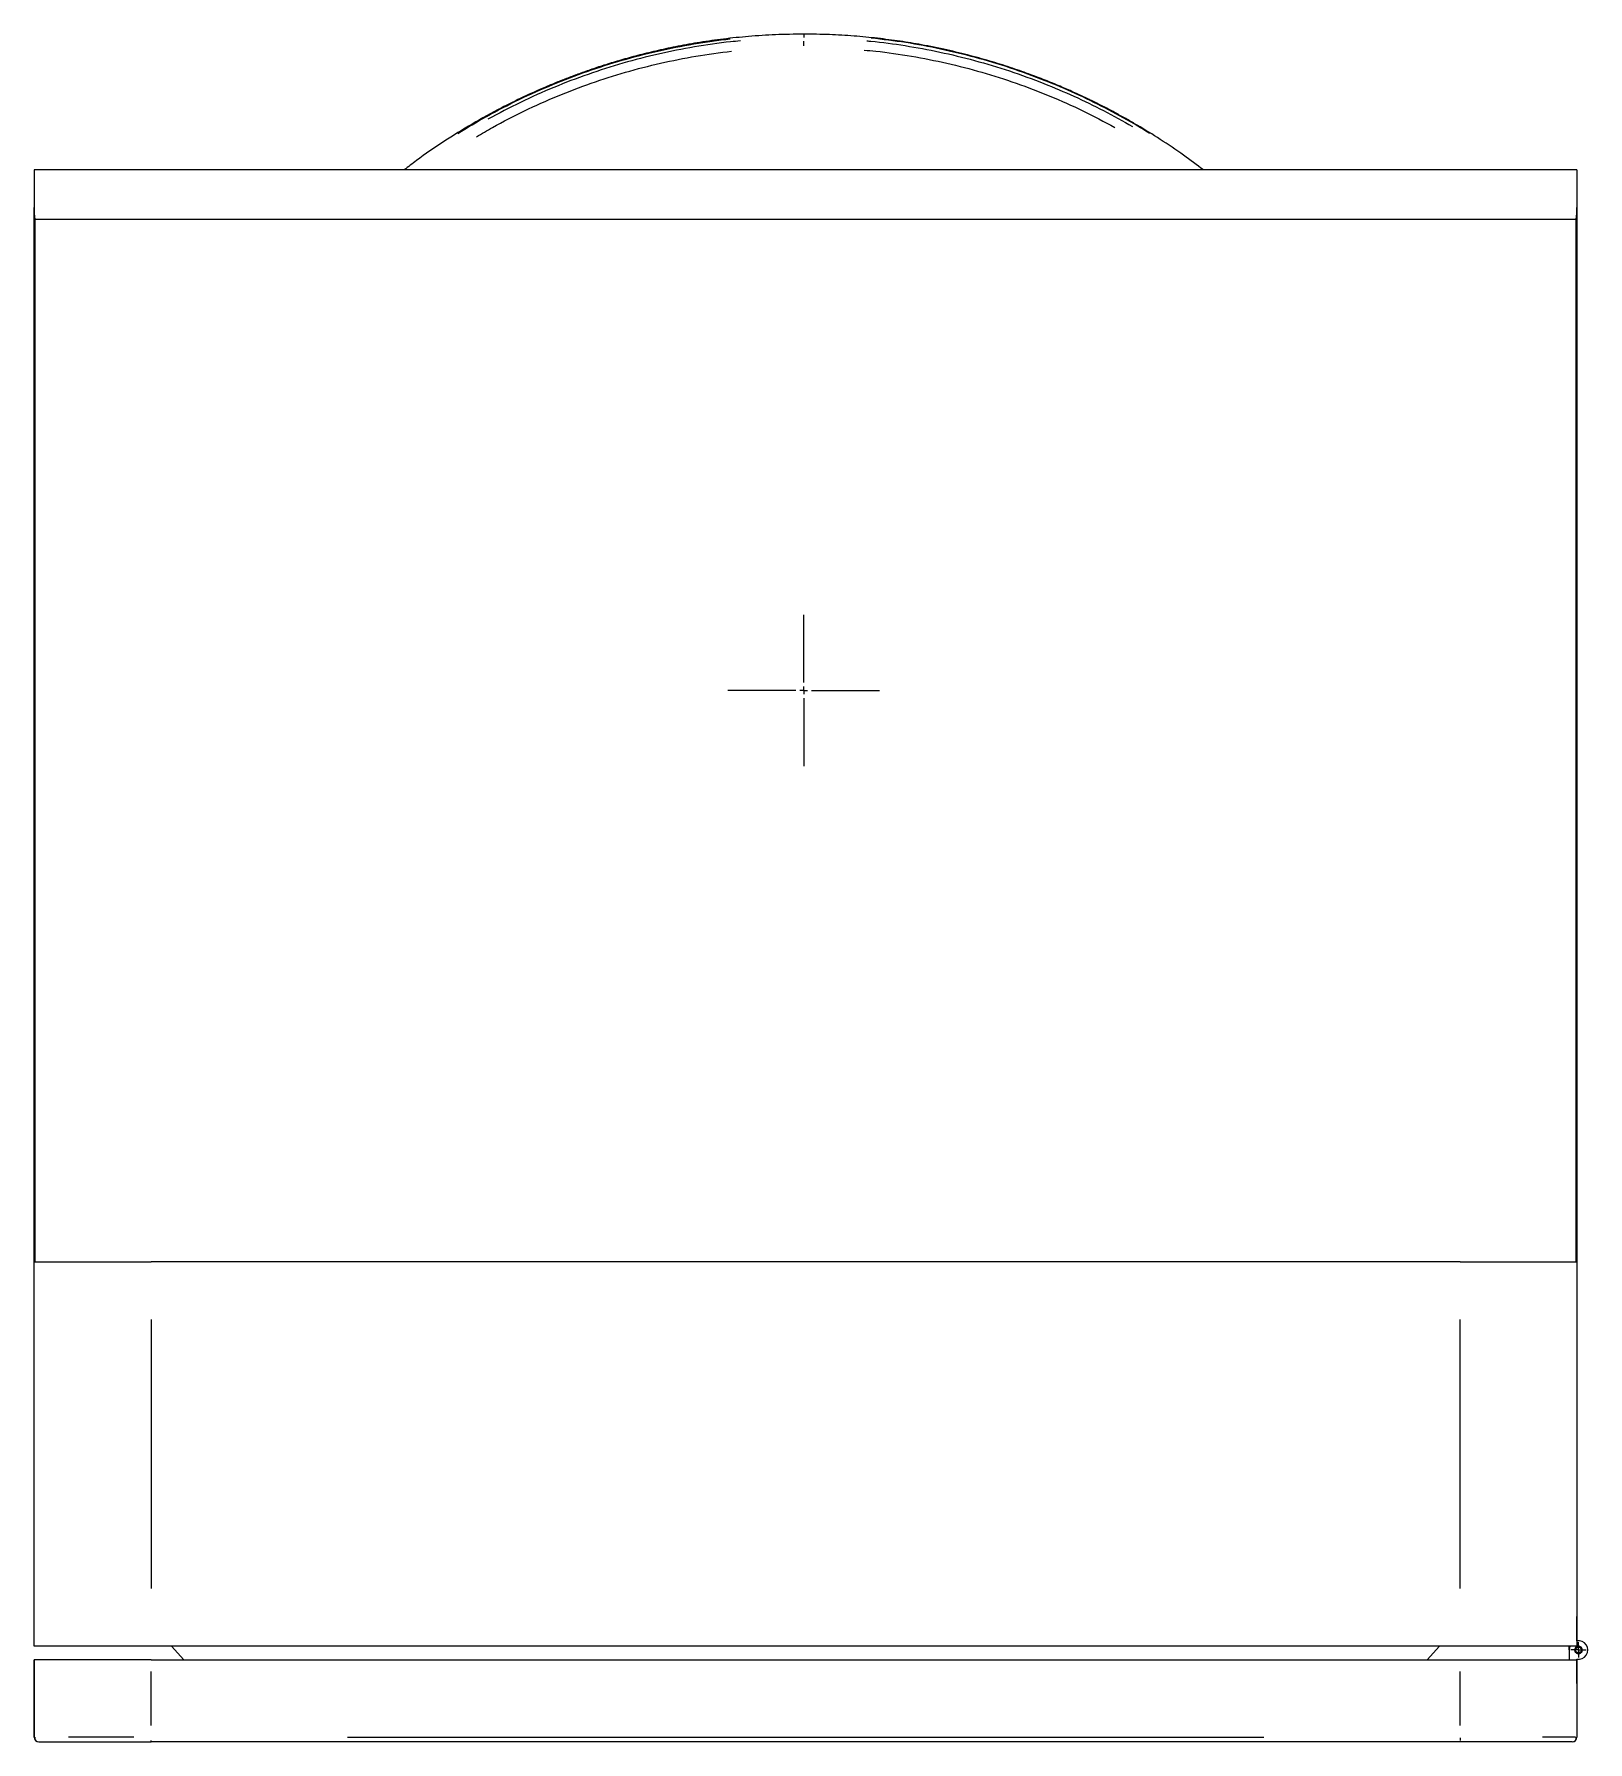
# Model space of a CAD drawing. Header units: millimetres. Extents: x 1896 to 8684, y 846 to 6829.
# Drawn here: x 3876 to 4873, y 5410 to 6506 of the extents above; entities that cross this region are included whole.
import ezdxf

# ---------------------------------------------------------------- set-up
doc = ezdxf.new("R2010")
doc.units = ezdxf.units.MM

# ---------------------------------------------------------------- blocks, each defined once
blk = doc.blocks.new('SW_CENTERMARKSYMBOL_43')
at = {"color": 0, "linetype": 'Continuous', "lineweight": 0}
for p, q in [((-2.5, 0), (-4.9, 0)), ((0, 0), (-2.5, 0)), ((0, 2.5), (0, 4.9)), ((0, 0), (0, 2.5)), ((0, 0), (0, -2.5)), ((0, 0), (2.5, 0)), ((2.5, 0), (4.9, 0)), ((0, -2.5), (0, -4.9))]:
    blk.add_line(p, q, dxfattribs=at)
blk = doc.blocks.new('SW_CENTERMARKSYMBOL_44')
at = {"color": 0, "linetype": 'Continuous', "lineweight": 0}
for p, q in [((0, 5), (0, 48.6)), ((-5, 0), (-48.6, 0)), ((0, 0), (-2.5, 0)), ((0, 0), (0, 2.5)), ((0, 0), (0, -2.5)), ((0, 0), (2.5, 0)), ((5, 0), (48.6, 0)), ((0, -5), (0, -48.6))]:
    blk.add_line(p, q, dxfattribs=at)

msp = doc.modelspace()

# ---------------------------------------------------------------- linework, layer by layer
at = {"color": 8, "linetype": 'Continuous', "lineweight": 15}
for p, q in [((4369.3706, 6505.3697), (4369.3706, 6503.5803)), ((3950.5483, 5680.9113), (3950.5483, 5508.2421)), ((4790.5483, 5508.2421), (4790.5483, 5680.9113)), ((4865.5704, 5490.312), (4865.5522, 5490.312)), ((4866.5744, 5471.0823), (4866.5743, 5470.6893)), ((4866.5744, 5466.8051), (4866.5744, 5466.4111)), ((3950.5483, 5420.2166), (3950.5483, 5454.9897)), ((4790.5483, 5420.2166), (4790.5483, 5454.9897)), ((4865.5522, 5447.1813), (4865.5704, 5447.1813)), ((3950.5483, 5409.8094), (3950.5483, 5410.644)), ((4076.5483, 5412.7653), (4664.5483, 5412.7653)), ((4790.5483, 5412.3174), (4790.5483, 5410.644))]:
    msp.add_line(p, q, dxfattribs=at)
at = {"color": 7, "linetype": 'Continuous', "lineweight": 15}
for p, q in [((4865.5483, 6418.6063), (3875.5483, 6418.6063)), ((3875.5483, 6418.6063), (3875.5483, 6394.5492)), ((4865.5483, 6418.6063), (4865.5483, 6394.5492)), ((3875.5483, 5471.2415), (3875.5483, 6394.5492)), ((4865.5483, 6394.5492), (4865.5483, 5471.2415)), ((3875.9361, 6386.9314), (3875.9361, 5717.9119)), ((3875.9361, 6386.9314), (4865.1604, 6386.9314)), ((4865.1604, 5717.9119), (4865.1604, 6386.9314)), ((4790.5483, 5717.9119), (3950.5483, 5717.9119)), ((4865.5483, 5493.312), (4865.5744, 5493.312)), ((4865.5744, 5493.312), (4865.5744, 5490.312)), ((4865.5744, 5475.3196), (4865.5744, 5490.312)), ((3950.5483, 5471.2415), (3875.5483, 5471.2415)), ((4790.5483, 5471.2415), (3950.5483, 5471.2415)), ((3971.5896, 5462.441), (3963.6143, 5471.2415)), ((4769.5069, 5462.441), (4777.4822, 5471.2415)), ((4865.5483, 5471.2415), (4790.5483, 5471.2415)), ((4860.5744, 5468.7467), (4860.5744, 5471.2415)), ((4865.5744, 5475.3196), (4865.5483, 5475.3196)), ((4865.5744, 5474.6627), (4865.5744, 5475.3196)), ((3875.5483, 5462.441), (3875.5389, 5462.441)), ((3875.5389, 5462.441), (3875.5389, 5412.7653)), ((3875.5483, 5412.7653), (3875.5483, 5462.441)), ((3950.5483, 5462.441), (3875.5483, 5462.441)), ((3950.5483, 5462.441), (4790.5483, 5462.441)), ((4790.5483, 5462.441), (4865.5483, 5462.441)), ((4860.5744, 5468.7467), (4860.5744, 5462.441)), ((4865.5483, 5462.441), (4865.5483, 5412.7653)), ((4865.5744, 5447.1813), (4865.5744, 5462.8306)), ((4865.5744, 5447.1813), (4865.5744, 5444.1813)), ((4865.5744, 5444.1813), (4865.5483, 5444.1813)), ((3876.0257, 5412.7653), (3875.5483, 5412.7653)), ((4790.5483, 5409.7653), (3950.5483, 5409.7653))]:
    msp.add_line(p, q, dxfattribs=at)
at = {"color": 7, "linetype": 'Continuous', "lineweight": 15, "flags": 128}
for points in [[(3875.9361, 5717.9119), (3876.6511, 5717.9119), (3877.7275, 5717.9119), (3879.1602, 5717.9119), (3880.942, 5717.9119), (3883.0644, 5717.9119), (3885.5168, 5717.9119), (3888.2874, 5717.9119), (3891.3625, 5717.9119), (3894.7272, 5717.9119), (3898.3649, 5717.9119), (3902.2579, 5717.9119), (3906.3871, 5717.9119), (3910.7323, 5717.9119), (3915.2723, 5717.9119), (3919.9848, 5717.9119), (3924.8469, 5717.9119), (3929.8346, 5717.9119), (3934.9237, 5717.9119), (3940.0892, 5717.9119), (3945.3059, 5717.9119), (3950.5483, 5717.9119)], [(4790.5483, 5717.9119), (4795.7906, 5717.9119), (4801.0073, 5717.9119), (4806.1728, 5717.9119), (4811.2619, 5717.9119), (4816.2497, 5717.9119), (4821.1117, 5717.9119), (4825.8243, 5717.9119), (4830.3642, 5717.9119), (4834.7095, 5717.9119), (4838.8386, 5717.9119), (4842.7316, 5717.9119), (4846.3693, 5717.9119), (4849.734, 5717.9119), (4852.8091, 5717.9119), (4855.5797, 5717.9119), (4858.0321, 5717.9119), (4860.1545, 5717.9119), (4861.9363, 5717.9119), (4863.369, 5717.9119), (4864.4454, 5717.9119), (4865.1604, 5717.9119)], [(4861.1177, 5471.2415), (4860.7521, 5470.1961), (4860.5744, 5468.7467)]]:
    msp.add_lwpolyline(points, dxfattribs=at)
at = {"color": 7, "linetype": 'Continuous', "lineweight": 15}
msp.add_circle((4866.5744, 5468.7467), 2.3885, dxfattribs=at)
for centre, radius, start, end in [((3950.5483, 6394.5492), 75, 180, 185.8296019), ((4790.5483, 6394.5492), 75, 354.1703981, 359.9999998), ((4866.5744, 5468.7467), 6, 260.4059318, 99.5940682), ((3878.5389, 5412.7653), 3, 182.3954456, 248.8700457), ((3878.5483, 5412.7653), 3, 180, 270), ((4862.5483, 5412.7653), 3, 270, 360)]:
    msp.add_arc(centre, radius, start, end, dxfattribs=at)
for points, knots in [([(4369.3706, 6505.7774), (4363.3144, 6505.702), (4351.5253, 6505.5554), (4334.358, 6504.4208), (4318.2131, 6502.7585), (4303.1031, 6500.6183), (4289.1083, 6498.1352), (4276.2153, 6495.411), (4264.4048, 6492.5434), (4253.5815, 6489.5957), (4243.682, 6486.6267), (4234.7047, 6483.7031), (4226.5321, 6480.8466), (4218.8978, 6478.0095), (4211.4794, 6475.0918), (4201.6664, 6471.0149), (4189.5015, 6465.5515), (4173.623, 6457.6803), (4156.4868, 6448.2382), (4138.3779, 6436.9609), (4123.837, 6427.0688), (4115.6129, 6420.6398), (4113.0115, 6418.6063)], [0, 0, 0, 0, 0.065895686, 0.128273349, 0.187132639, 0.242473153, 0.29429479, 0.341766142, 0.385843438, 0.426526529, 0.463815235, 0.498294237, 0.529254111, 0.558014942, 0.586912556, 0.615991676, 0.673637455, 0.731983655, 0.808799526, 0.886424642, 0.964075162, 1, 1, 1, 1]), ([(4625.8648, 6418.6063), (4621.6542, 6421.7947), (4612.6376, 6428.6226), (4598.4312, 6438.1815), (4586.2184, 6445.7456), (4576.8487, 6451.1566), (4570.3292, 6454.7697), (4563.8653, 6458.205), (4557.3834, 6461.5084), (4550.5955, 6464.8221), (4543.1463, 6468.2908), (4534.7491, 6471.9928), (4525.3247, 6475.8911), (4514.7778, 6479.942), (4503.0722, 6484.0636), (4490.1735, 6488.1627), (4476.1253, 6492.1166), (4460.9148, 6495.8147), (4445.8078, 6498.8782), (4430.9708, 6501.328), (4416.565, 6503.2131), (4401.4505, 6504.6409), (4385.6404, 6505.5935), (4374.8665, 6505.7153), (4369.3706, 6505.7774)], [0, 0, 0, 0, 0.057439541, 0.123004707, 0.186153985, 0.213662866, 0.240686845, 0.267225884, 0.293279942, 0.319816026, 0.349382863, 0.38265361, 0.419628191, 0.460306652, 0.505530309, 0.554593888, 0.607497192, 0.664239876, 0.724821706, 0.7751166, 0.827782096, 0.882818033, 0.940224077, 1, 1, 1, 1]), ([(4866.5744, 5471.1352), (4866.4167, 5471.1352), (4866.2615, 5471.1197), (4865.9559, 5471.059), (4865.804, 5471.013), (4865.5155, 5470.8933), (4865.3784, 5470.8201), (4865.1185, 5470.6467), (4864.9958, 5470.546), (4864.6657, 5470.216), (4864.4876, 5469.9497), (4864.3088, 5469.519), (4864.2628, 5469.3682), (4864.2013, 5469.0601), (4864.1858, 5468.9043), (4864.1858, 5468.5889), (4864.2013, 5468.4338), (4864.262, 5468.1282), (4864.3081, 5467.9763), (4864.4277, 5467.6878), (4864.5009, 5467.5507), (4864.6743, 5467.2908), (4864.775, 5467.1681), (4865.105, 5466.838), (4865.3713, 5466.6599), (4865.802, 5466.4811), (4865.9528, 5466.435), (4866.2608, 5466.3736), (4866.4167, 5466.3581), (4866.5744, 5466.3581)], [0, 0, 0, 0, 0.0625, 0.0625, 0.125, 0.125, 0.1875, 0.1875, 0.25, 0.25, 0.375, 0.375, 0.4375, 0.4375, 0.5, 0.5, 0.5625, 0.5625, 0.625, 0.625, 0.6875, 0.6875, 0.75, 0.75, 0.875, 0.875, 0.9375, 0.9375, 1, 1, 1, 1]), ([(4866.5744, 5466.3581), (4866.732, 5466.3581), (4866.8872, 5466.3736), (4867.1928, 5466.4343), (4867.3447, 5466.4803), (4867.6332, 5466.6), (4867.7703, 5466.6732), (4868.0302, 5466.8466), (4868.1529, 5466.9473), (4868.483, 5467.2773), (4868.6611, 5467.5436), (4868.8399, 5467.9743), (4868.886, 5468.1251), (4868.9474, 5468.4332), (4868.9629, 5468.589), (4868.9629, 5468.9044), (4868.9474, 5469.0595), (4868.8867, 5469.3651), (4868.8407, 5469.517), (4868.7211, 5469.8055), (4868.6478, 5469.9426), (4868.4744, 5470.2025), (4868.3737, 5470.3252), (4868.0437, 5470.6553), (4867.7774, 5470.8334), (4867.3467, 5471.0122), (4867.1959, 5471.0583), (4866.8879, 5471.1197), (4866.732, 5471.1352), (4866.5744, 5471.1352)], [0, 0, 0, 0, 0.0625, 0.0625, 0.125, 0.125, 0.1875, 0.1875, 0.25, 0.25, 0.375, 0.375, 0.4375, 0.4375, 0.5, 0.5, 0.5625, 0.5625, 0.625, 0.625, 0.6875, 0.6875, 0.75, 0.75, 0.875, 0.875, 0.9375, 0.9375, 1, 1, 1, 1]), ([(3875.9108, 5412.7653), (3875.8917, 5412.1753), (3875.8536, 5410.995), (3876.919, 5410.3136), (3877.4519, 5409.9728)], [0, 0, 0, 0, 0.499849805, 1, 1, 1, 1]), ([(3878.5483, 5409.7653), (3878.5448, 5409.7653), (3880.4179, 5409.7653), (3887.6356, 5409.7653), (3898.306, 5409.7653), (3914.2888, 5409.7653), (3931.7003, 5409.7653), (3941.1241, 5409.7653), (3950.5483, 5409.7653)], [0, 0, 0, 0, 0.25, 0.25, 0.5, 0.75, 0.75, 1, 1, 1, 1]), ([(4862.5483, 5409.7653), (4862.5473, 5409.7653), (4862.5454, 5409.7653), (4862.5287, 5409.7653), (4862.5019, 5409.7653), (4862.4639, 5409.7653), (4862.4151, 5409.7653), (4862.3553, 5409.7653), (4862.2846, 5409.7653), (4862.1218, 5409.7653), (4861.7967, 5409.7653), (4861.192, 5409.7653), (4860.4182, 5409.7653), (4859.163, 5409.7653), (4857.1778, 5409.7653), (4854.147, 5409.7653), (4850.507, 5409.7653), (4846.2943, 5409.7653), (4841.5454, 5409.7653), (4836.2984, 5409.7653), (4830.6118, 5409.7653), (4824.5423, 5409.7653), (4818.1471, 5409.7653), (4812.593, 5409.7653), (4808.0506, 5409.7653), (4804.6004, 5409.7653), (4801.1165, 5409.7653), (4798.3083, 5409.7653), (4796.1951, 5409.7653), (4794.7836, 5409.7653), (4793.372, 5409.7653), (4791.9602, 5409.7653), (4791.0189, 5409.7653), (4790.5483, 5409.7653)], [0, 0, 0, 0, 0.007802858, 0.015606586, 0.023412379, 0.03122143, 0.039034933, 0.046854078, 0.054680054, 0.062514045, 0.093756736, 0.125027683, 0.15629646, 0.187540759, 0.250028903, 0.31252022, 0.375018883, 0.437514791, 0.500000306, 0.562485821, 0.624981729, 0.687480392, 0.749971709, 0.812459853, 0.843699722, 0.874972929, 0.906239446, 0.937486568, 0.9500155, 0.962526435, 0.97502424, 0.987513797, 1, 1, 1, 1]), ([(4863.6446, 5409.9728), (4864.1775, 5410.3136), (4865.2429, 5410.995), (4865.2048, 5412.1753), (4865.1857, 5412.7653)], [0, 0, 0, 0, 0.500150195, 1, 1, 1, 1])]:
    msp.add_open_spline(points, degree=3, knots=knots, dxfattribs=at)
at = {"color": 8, "linetype": 'Continuous', "lineweight": 15}
for points, knots in [([(4147.43, 6442.1191), (4153.5069, 6445.7969), (4166.3181, 6453.5502), (4186.6693, 6463.961), (4208.2168, 6473.6309), (4230.2884, 6482.0474), (4252.7923, 6489.2275), (4275.6671, 6495.107), (4298.8258, 6499.7899), (4314.4394, 6501.8057), (4322.2462, 6502.8137)], [0, 0, 0, 0, 0.114192435, 0.240736372, 0.36728031, 0.493824248, 0.620368186, 0.746912124, 0.873456062, 1, 1, 1, 1]), ([(4328.7682, 6501.3873), (4326.6666, 6501.2211), (4316.7559, 6500.4375), (4299.1683, 6497.724), (4276.1022, 6493.2183), (4253.3396, 6487.3231), (4230.9364, 6480.194), (4208.9816, 6471.7906), (4187.4855, 6462.2537), (4173.6502, 6454.8971), (4166.7326, 6451.2188)], [0, 0, 0, 0, 0.037022181, 0.174590441, 0.312158701, 0.44972696, 0.58729522, 0.72486348, 0.86243174, 1, 1, 1, 1]), ([(4369.3706, 6505.4608), (4369.3706, 6505.5888), (4369.3706, 6505.8036), (4369.3706, 6505.7549), (4369.3706, 6505.7353)], [0, 0, 0, 0, 0.596020139, 1, 1, 1, 1]), ([(4369.3706, 6498.3433), (4369.3706, 6498.6981), (4369.3706, 6499.7394), (4369.3706, 6500.618), (4369.3706, 6501.1972)], [0, 0, 0, 0, 0.340768973, 1, 1, 1, 1]), ([(4409.9875, 6501.4584), (4410.8176, 6501.3963), (4419.0317, 6500.7817), (4434.6573, 6498.4985), (4456.8937, 6494.4769), (4479.2194, 6489.0465), (4501.5397, 6482.3251), (4522.8023, 6474.5966), (4542.9294, 6466.0245), (4561.932, 6456.8645), (4574.2307, 6449.9317), (4580.4042, 6446.4517)], [0, 0, 0, 0, 0.013836587, 0.136930155, 0.262184507, 0.38947008, 0.518640893, 0.649534961, 0.765345565, 0.882212391, 1, 1, 1, 1]), ([(4591.282, 6442.0454), (4588.0024, 6444.1072), (4578.6953, 6449.9584), (4562.7963, 6458.546), (4543.7567, 6467.8367), (4523.5207, 6476.426), (4502.1621, 6484.1947), (4479.7368, 6490.958), (4457.3023, 6496.3696), (4434.9762, 6500.5733), (4420.0688, 6502.3469), (4412.6799, 6503.2259)], [0, 0, 0, 0, 0.061024287, 0.173175783, 0.284450556, 0.394719647, 0.519350464, 0.642340482, 0.76353547, 0.88279643, 1, 1, 1, 1]), ([(4159.3835, 6439.8821), (4162.7898, 6441.9294), (4172.8138, 6447.9545), (4190.1541, 6456.728), (4211.2782, 6466.238), (4232.9338, 6474.488), (4255.0089, 6481.5333), (4277.449, 6487.3006), (4300.1672, 6491.8946), (4315.4839, 6493.872), (4323.1423, 6494.8608)], [0, 0, 0, 0, 0.068494489, 0.201566705, 0.334638921, 0.467711137, 0.600783352, 0.733855568, 0.866927784, 1, 1, 1, 1]), ([(4408.1926, 6495.4855), (4410.6628, 6495.292), (4420.8303, 6494.4956), (4438.5624, 6491.7794), (4461.2956, 6487.3319), (4483.7306, 6481.5234), (4505.8112, 6474.4965), (4527.4498, 6466.2142), (4548.6363, 6456.8146), (4562.2723, 6449.564), (4569.0904, 6445.9387)], [0, 0, 0, 0, 0.043837634, 0.180432258, 0.317026881, 0.453621505, 0.590216129, 0.726810753, 0.863405376, 1, 1, 1, 1]), ([(3939.4172, 5412.7653), (3936.6404, 5412.7653), (3930.6371, 5412.7653), (3921.7654, 5412.7653), (3912.951, 5412.7653), (3904.7202, 5412.7653), (3899.9169, 5412.7653), (3897.5153, 5412.7653)], [0, 0, 0, 0, 0.177050594, 0.382787945, 0.588525297, 0.794262648, 1, 1, 1, 1]), ([(4864.6258, 5412.7653), (4864.1508, 5412.7653), (4863.1192, 5412.7653), (4860.019, 5412.7653), (4855.6807, 5412.7653), (4850.2591, 5412.7653), (4845.8072, 5412.7653), (4843.5813, 5412.7653)], [0, 0, 0, 0, 0.175812721, 0.38185954, 0.58790636, 0.79395318, 1, 1, 1, 1])]:
    msp.add_open_spline(points, degree=3, knots=knots, dxfattribs=at)
at = {"color": 7, "linetype": 'Continuous', "lineweight": 15}
for points in [[(4866.5744, 5466.8581), (4866.0807, 5466.8552), (4865.0937, 5467.2667), (4864.4801, 5468.7461), (4865.0935, 5470.2278), (4866.0807, 5470.6364), (4866.5743, 5470.6363)], [(4866.5743, 5470.6363), (4867.0679, 5470.6363), (4868.0552, 5470.2277), (4868.6685, 5468.7463), (4868.0549, 5467.2667), (4867.0683, 5466.8555), (4866.5744, 5466.8581)]]:
    msp.add_open_spline(points, degree=3, dxfattribs=at)

# ---------------------------------------------------------------- block references
at = {"color": 7, "linetype": 'Continuous', "lineweight": 0}
for name, p in [('SW_CENTERMARKSYMBOL_44', (4369.3706, 6084.573)), ('SW_CENTERMARKSYMBOL_43', (4866.5744, 5468.7467))]:
    msp.add_blockref(name, p, dxfattribs=at)

doc.saveas('drawing.dxf')
